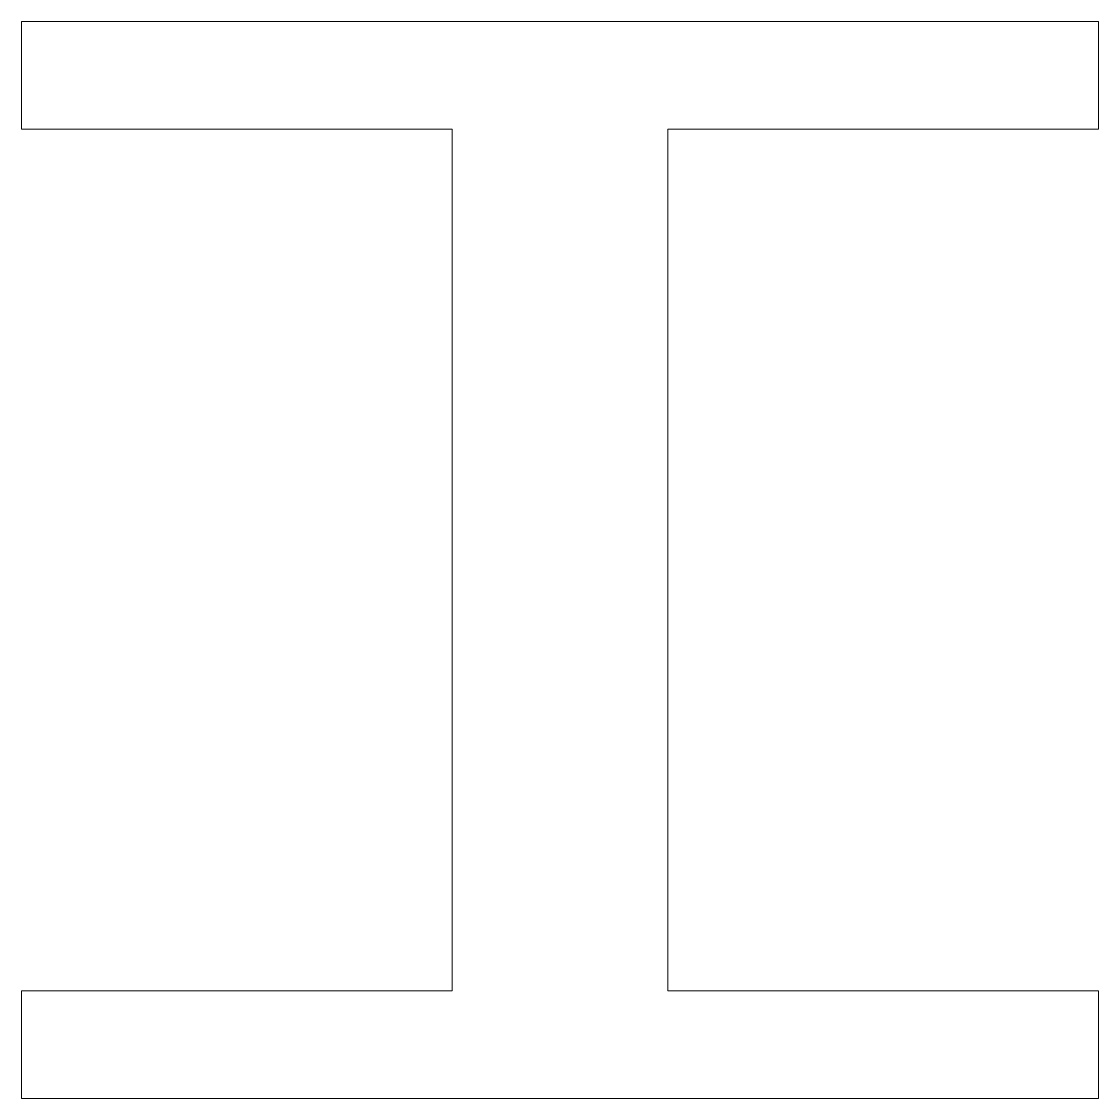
# Model space of a CAD drawing. Header units: millimetres. Extents: x -100 to 100, y -100 to 100.
import ezdxf

# ---------------------------------------------------------------- set-up
doc = ezdxf.new("R2010")
doc.units = ezdxf.units.MM
doc.layers.get('0').update_dxf_attribs({"linetype": 'CONTINUOUS', "lineweight": 0})

msp = doc.modelspace()

# ---------------------------------------------------------------- linework, layer by layer
for p, q in [((-100, 100), (100, 100)), ((-100, 80), (-100, 100)), ((100, 100), (100, 80)), ((-20, 80), (-100, 80)), ((-20, -80), (-20, 80)), ((100, 80), (20, 80)), ((20, 80), (20, -80)), ((-100, -100), (-100, -80)), ((-100, -80), (-20, -80)), ((20, -80), (100, -80)), ((100, -80), (100, -100)), ((100, -100), (-100, -100))]:
    msp.add_line(p, q)

doc.saveas('drawing.dxf')
